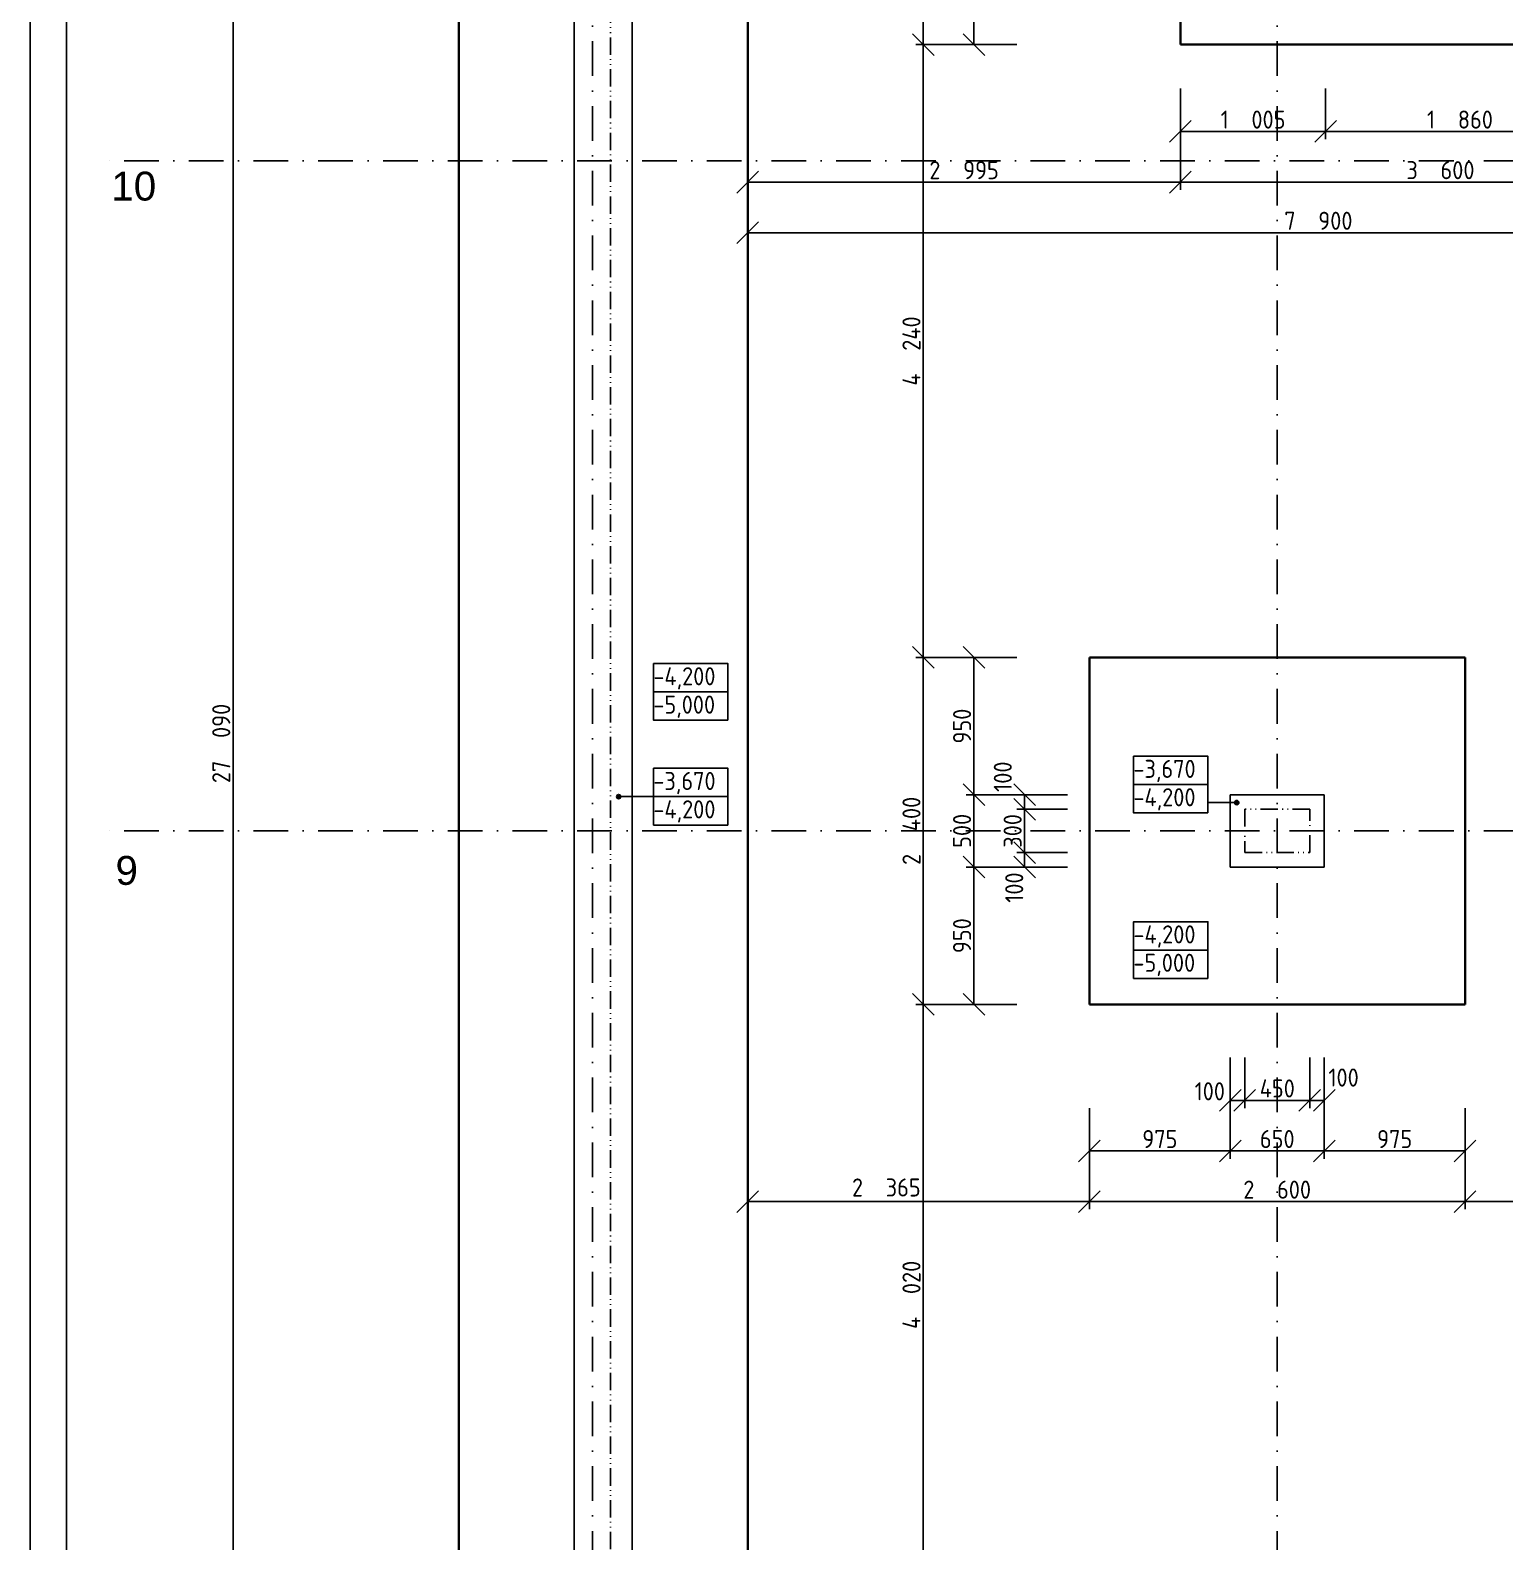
# Model space of a CAD drawing. Extents: x 4511820 to 5180432, y -1526536 to -944957.
# Drawn here: x 5092167 to 5102372, y -1458386 to -1447929 of the extents above; entities that cross this region are included whole.
import ezdxf

# ---------------------------------------------------------------- set-up
doc = ezdxf.new("R2010")
doc.units = 0
doc.header["$MEASUREMENT"] = 0
doc.linetypes.add('ACAD_ISO12W100', pattern=[22, 12, -3, 0.5, -3, 0.5, -3])
doc.linetypes.add('BODKOCIARKOVANA_3', pattern=[5.6, 3, -1.3, 0, -1.3])
doc.layers.get('0').update_dxf_attribs({"linetype": 'CONTINUOUS'})
doc.layers.get('Defpoints').update_dxf_attribs({"color": 61, "linetype": 'CONTINUOUS'})
for name, color, linetype in [('KÓTY', 4, 'CONTINUOUS'), ('MÚRY', 1, 'CONTINUOUS'), ('osi', 253, 'CONTINUOUS'), ('TENKÁ', 7, 'CONTINUOUS')]:
    doc.layers.add(name, color=color, linetype=linetype)
doc.styles.add('styl1', font='arial.ttf')
doc.styles.add('STYLE1', font='isocp.shx')
doc.dimstyles.new('STANDARD-50', dxfattribs={"dimtxt": 125, "dimasz": 150, "dimexe": 10, "dimexo": 200, "dimgap": 20, "dimtad": 1, "dimdsep": 46, "dimlunit": 6, "dimtxsty": 'STYLE1', "dimblk1": 'OBLIQUE', "dimblk2": 'OBLIQUE', "dimsah": 1, "dimcen": 2.5, "dimse1": 1, "dimse2": 1, "dimadec": 0, "dimazin": 0, "dimtfac": 1, "dimtmove": 1, "dimatfit": 3, "dimldrblk": 'OBLIQUE', "dimfxl": 1, "dimtolj": 1, "dimtzin": 0, "dimarcsym": 0})

# ---------------------------------------------------------------- blocks, each defined once
blk = doc.blocks.new('_OBLIQUE')
at = {"color": 0, "linetype": 'ByBlock'}
blk.add_line((-0.5, -0.5), (0.5, 0.5), dxfattribs=at)
blk = doc.blocks.new('*D37502')
at = {"layer": 'Defpoints', "color": 0}
for p in [(5099497, -1454668), (5098348, -1458688), (5099497, -1458688)]:
    blk.add_point(p, dxfattribs=at)
at = {"layer": 'KÓTY', "color": 0, "lineweight": -2}
blk.add_line((5098348, -1454668), (5098348, -1458688), dxfattribs=at)
at = {"layer": 'KÓTY', "color": 0, "linetype": 'ByBlock', "lineweight": -2, "xscale": 150, "yscale": 150, "zscale": 150}
for p, rotation in [((5098348, -1454668), 90), ((5098348, -1458688), 270)]:
    blk.add_blockref('_OBLIQUE', p, dxfattribs=dict(at, rotation=rotation))
at = {"layer": 'KÓTY', "color": 0, "insert": (5098266, -1456678), "char_height": 125, "attachment_point": 5, "rotation": 90, "style": 'STYLE1'}
blk.add_mtext('\\A1;4ﾠ020', dxfattribs=at)
blk = doc.blocks.new('*D37509')
at = {"layer": 'Defpoints', "color": 0}
for p in [(5099497, -1452268), (5098348, -1454668), (5099497, -1454668)]:
    blk.add_point(p, dxfattribs=at)
at = {"layer": 'KÓTY', "color": 0, "lineweight": -2}
blk.add_line((5098348, -1452268), (5098348, -1454668), dxfattribs=at)
at = {"layer": 'KÓTY', "color": 0, "linetype": 'ByBlock', "lineweight": -2, "xscale": 150, "yscale": 150, "zscale": 150}
for p, rotation in [((5098348, -1452268), 90), ((5098348, -1454668), 270)]:
    blk.add_blockref('_OBLIQUE', p, dxfattribs=dict(at, rotation=rotation))
at = {"layer": 'KÓTY', "color": 0, "insert": (5098266, -1453468), "char_height": 125, "attachment_point": 5, "rotation": 90, "style": 'STYLE1'}
blk.add_mtext('\\A1;2ﾠ400', dxfattribs=at)
blk = doc.blocks.new('*D37510')
at = {"layer": 'Defpoints', "color": 0}
for p in [(5098698.5, -1452268), (5100472.5, -1452268), (5100472.5, -1453218)]:
    blk.add_point(p, dxfattribs=at)
at = {"layer": 'KÓTY', "color": 0, "lineweight": -2}
blk.add_line((5098698.5, -1453218), (5098698.5, -1452268), dxfattribs=at)
at = {"layer": 'KÓTY', "color": 0, "linetype": 'ByBlock', "lineweight": -2, "xscale": 150, "yscale": 150, "zscale": 150}
for p, rotation in [((5098698.5, -1452268), 90), ((5098698.5, -1453218), 270)]:
    blk.add_blockref('_OBLIQUE', p, dxfattribs=dict(at, rotation=rotation))
at = {"layer": 'KÓTY', "color": 0, "insert": (5098616, -1452743), "char_height": 125, "attachment_point": 5, "rotation": 90, "style": 'STYLE1'}
blk.add_mtext('\\A1;950', dxfattribs=at)
blk = doc.blocks.new('*D37511')
at = {"layer": 'Defpoints', "color": 0}
for p in [(5100472.5, -1453718), (5098698.5, -1454668), (5100472.5, -1454668)]:
    blk.add_point(p, dxfattribs=at)
at = {"layer": 'KÓTY', "color": 0, "lineweight": -2}
blk.add_line((5098698.5, -1453718), (5098698.5, -1454668), dxfattribs=at)
at = {"layer": 'KÓTY', "color": 0, "linetype": 'ByBlock', "lineweight": -2, "xscale": 150, "yscale": 150, "zscale": 150}
for p, rotation in [((5098698.5, -1453718), 90), ((5098698.5, -1454668), 270)]:
    blk.add_blockref('_OBLIQUE', p, dxfattribs=dict(at, rotation=rotation))
at = {"layer": 'KÓTY', "color": 0, "insert": (5098616, -1454193), "char_height": 125, "attachment_point": 5, "rotation": 90, "style": 'STYLE1'}
blk.add_mtext('\\A1;950', dxfattribs=at)
blk = doc.blocks.new('*D37512')
at = {"layer": 'Defpoints', "color": 0}
for p in [(5100472.5, -1453218), (5098698.5, -1453718), (5100472.5, -1453718)]:
    blk.add_point(p, dxfattribs=at)
at = {"layer": 'KÓTY', "color": 0, "lineweight": -2}
blk.add_line((5098698.5, -1453218), (5098698.5, -1453718), dxfattribs=at)
at = {"layer": 'KÓTY', "color": 0, "linetype": 'ByBlock', "lineweight": -2, "xscale": 150, "yscale": 150, "zscale": 150}
for p, rotation in [((5098698.5, -1453218), 90), ((5098698.5, -1453718), 270)]:
    blk.add_blockref('_OBLIQUE', p, dxfattribs=dict(at, rotation=rotation))
at = {"layer": 'KÓTY', "color": 0, "insert": (5098616, -1453468), "char_height": 125, "attachment_point": 5, "rotation": 90, "style": 'STYLE1'}
blk.add_mtext('\\A1;500', dxfattribs=at)
blk = doc.blocks.new('*D37513')
at = {"layer": 'Defpoints', "color": 0}
for p in [(5100572.5, -1453318), (5099048.5, -1453618), (5100572.5, -1453618)]:
    blk.add_point(p, dxfattribs=at)
at = {"layer": 'KÓTY', "color": 0, "lineweight": -2}
blk.add_line((5099048.5, -1453318), (5099048.5, -1453618), dxfattribs=at)
at = {"layer": 'KÓTY', "color": 0, "linetype": 'ByBlock', "lineweight": -2, "xscale": 150, "yscale": 150, "zscale": 150}
for p, rotation in [((5099048.5, -1453318), 90), ((5099048.5, -1453618), 270)]:
    blk.add_blockref('_OBLIQUE', p, dxfattribs=dict(at, rotation=rotation))
at = {"layer": 'KÓTY', "color": 0, "insert": (5098966, -1453468), "char_height": 125, "attachment_point": 5, "rotation": 90, "style": 'STYLE1'}
blk.add_mtext('\\A1;300', dxfattribs=at)
blk = doc.blocks.new('*D37514')
at = {"layer": 'Defpoints', "color": 0}
for p in [(5099048.5, -1453218), (5100572.5, -1453218), (5100572.5, -1453318)]:
    blk.add_point(p, dxfattribs=at)
at = {"layer": 'KÓTY', "color": 0, "lineweight": -2}
blk.add_line((5099048.5, -1453318), (5099048.5, -1453218), dxfattribs=at)
at = {"layer": 'KÓTY', "color": 0, "linetype": 'ByBlock', "lineweight": -2, "xscale": 150, "yscale": 150, "zscale": 150}
for p, rotation in [((5099048.5, -1453218), 90), ((5099048.5, -1453318), 270)]:
    blk.add_blockref('_OBLIQUE', p, dxfattribs=dict(at, rotation=rotation))
at = {"layer": 'KÓTY', "color": 0, "insert": (5098898, -1453093), "char_height": 125, "attachment_point": 5, "rotation": 90, "style": 'STYLE1'}
blk.add_mtext('\\A1;100', dxfattribs=at)
blk = doc.blocks.new('*D37515')
at = {"layer": 'Defpoints', "color": 0}
for p in [(5100572.5, -1453618), (5099048.5, -1453718), (5100572.5, -1453718)]:
    blk.add_point(p, dxfattribs=at)
at = {"layer": 'KÓTY', "color": 0, "lineweight": -2}
blk.add_line((5099048.5, -1453618), (5099048.5, -1453718), dxfattribs=at)
at = {"layer": 'KÓTY', "color": 0, "linetype": 'ByBlock', "lineweight": -2, "xscale": 150, "yscale": 150, "zscale": 150}
for p, rotation in [((5099048.5, -1453618), 90), ((5099048.5, -1453718), 270)]:
    blk.add_blockref('_OBLIQUE', p, dxfattribs=dict(at, rotation=rotation))
at = {"layer": 'KÓTY', "color": 0, "insert": (5098977, -1453860.5), "char_height": 125, "attachment_point": 5, "rotation": 90, "style": 'STYLE1'}
blk.add_mtext('\\A1;100', dxfattribs=at)
blk = doc.blocks.new('*D37620')
at = {"layer": 'Defpoints', "color": 0}
for p in [(5099497.5, -1453818), (5100472.5, -1453818), (5099497.5, -1455682.5)]:
    blk.add_point(p, dxfattribs=at)
at = {"layer": 'KÓTY', "color": 0, "lineweight": -2}
blk.add_line((5100472.5, -1455682.5), (5099497.5, -1455682.5), dxfattribs=at)
at = {"layer": 'KÓTY', "color": 0, "linetype": 'ByBlock', "lineweight": -2, "xscale": 150, "yscale": 150, "zscale": 150, "rotation": 180}
blk.add_blockref('_OBLIQUE', (5099497.5, -1455682.5), dxfattribs=at)
at = {"layer": 'KÓTY', "color": 0, "linetype": 'ByBlock', "lineweight": -2, "xscale": 150, "yscale": 150, "zscale": 150}
blk.add_blockref('_OBLIQUE', (5100472.5, -1455682.5), dxfattribs=at)
at = {"layer": 'KÓTY', "color": 0, "insert": (5099985, -1455600), "char_height": 125, "attachment_point": 5, "style": 'STYLE1'}
blk.add_mtext('\\A1;975', dxfattribs=at)
blk = doc.blocks.new('*D37621')
at = {"layer": 'Defpoints', "color": 0}
for p in [(5100572.5, -1453718), (5101022.5, -1453718), (5101022.5, -1455332.5)]:
    blk.add_point(p, dxfattribs=at)
at = {"layer": 'KÓTY', "color": 0, "lineweight": -2}
blk.add_line((5100572.5, -1455332.5), (5101022.5, -1455332.5), dxfattribs=at)
at = {"layer": 'KÓTY', "color": 0, "linetype": 'ByBlock', "lineweight": -2, "xscale": 150, "yscale": 150, "zscale": 150, "rotation": 180}
blk.add_blockref('_OBLIQUE', (5100572.5, -1455332.5), dxfattribs=at)
at = {"layer": 'KÓTY', "color": 0, "linetype": 'ByBlock', "lineweight": -2, "xscale": 150, "yscale": 150, "zscale": 150}
blk.add_blockref('_OBLIQUE', (5101022.5, -1455332.5), dxfattribs=at)
at = {"layer": 'KÓTY', "color": 0, "insert": (5100797.5, -1455250), "char_height": 125, "attachment_point": 5, "style": 'STYLE1'}
blk.add_mtext('\\A1;450', dxfattribs=at)
blk = doc.blocks.new('*D37622')
at = {"layer": 'Defpoints', "color": 0}
for p in [(5100472.5, -1453818), (5101122.5, -1453818), (5101122.5, -1455682.5)]:
    blk.add_point(p, dxfattribs=at)
at = {"layer": 'KÓTY', "color": 0, "lineweight": -2}
blk.add_line((5100472.5, -1455682.5), (5101122.5, -1455682.5), dxfattribs=at)
at = {"layer": 'KÓTY', "color": 0, "linetype": 'ByBlock', "lineweight": -2, "xscale": 150, "yscale": 150, "zscale": 150, "rotation": 180}
blk.add_blockref('_OBLIQUE', (5100472.5, -1455682.5), dxfattribs=at)
at = {"layer": 'KÓTY', "color": 0, "linetype": 'ByBlock', "lineweight": -2, "xscale": 150, "yscale": 150, "zscale": 150}
blk.add_blockref('_OBLIQUE', (5101122.5, -1455682.5), dxfattribs=at)
at = {"layer": 'KÓTY', "color": 0, "insert": (5100797.5, -1455600), "char_height": 125, "attachment_point": 5, "style": 'STYLE1'}
blk.add_mtext('\\A1;650', dxfattribs=at)
blk = doc.blocks.new('*D37623')
at = {"layer": 'Defpoints', "color": 0}
for p in [(5101122.5, -1453818), (5102097.5, -1453818), (5102097.5, -1455682.5)]:
    blk.add_point(p, dxfattribs=at)
at = {"layer": 'KÓTY', "color": 0, "lineweight": -2}
blk.add_line((5101122.5, -1455682.5), (5102097.5, -1455682.5), dxfattribs=at)
at = {"layer": 'KÓTY', "color": 0, "linetype": 'ByBlock', "lineweight": -2, "xscale": 150, "yscale": 150, "zscale": 150, "rotation": 180}
blk.add_blockref('_OBLIQUE', (5101122.5, -1455682.5), dxfattribs=at)
at = {"layer": 'KÓTY', "color": 0, "linetype": 'ByBlock', "lineweight": -2, "xscale": 150, "yscale": 150, "zscale": 150}
blk.add_blockref('_OBLIQUE', (5102097.5, -1455682.5), dxfattribs=at)
at = {"layer": 'KÓTY', "color": 0, "insert": (5101610, -1455600), "char_height": 125, "attachment_point": 5, "style": 'STYLE1'}
blk.add_mtext('\\A1;975', dxfattribs=at)
blk = doc.blocks.new('*D37624')
at = {"layer": 'Defpoints', "color": 0}
for p in [(5101022.5, -1453718), (5101122.5, -1453718), (5101122.5, -1455332.5)]:
    blk.add_point(p, dxfattribs=at)
at = {"layer": 'KÓTY', "color": 0, "lineweight": -2}
blk.add_line((5101022.5, -1455332.5), (5101122.5, -1455332.5), dxfattribs=at)
at = {"layer": 'KÓTY', "color": 0, "linetype": 'ByBlock', "lineweight": -2, "xscale": 150, "yscale": 150, "zscale": 150, "rotation": 180}
blk.add_blockref('_OBLIQUE', (5101022.5, -1455332.5), dxfattribs=at)
at = {"layer": 'KÓTY', "color": 0, "linetype": 'ByBlock', "lineweight": -2, "xscale": 150, "yscale": 150, "zscale": 150}
blk.add_blockref('_OBLIQUE', (5101122.5, -1455332.5), dxfattribs=at)
at = {"layer": 'KÓTY', "color": 0, "insert": (5101256.5, -1455174.5), "char_height": 125, "attachment_point": 5, "style": 'STYLE1'}
blk.add_mtext('\\A1;100', dxfattribs=at)
blk = doc.blocks.new('*D37625')
at = {"layer": 'Defpoints', "color": 0}
for p in [(5100472.5, -1453718), (5100572.5, -1453718), (5100472.5, -1455332.5)]:
    blk.add_point(p, dxfattribs=at)
at = {"layer": 'KÓTY', "color": 0, "lineweight": -2}
blk.add_line((5100572.5, -1455332.5), (5100472.5, -1455332.5), dxfattribs=at)
at = {"layer": 'KÓTY', "color": 0, "linetype": 'ByBlock', "lineweight": -2, "xscale": 150, "yscale": 150, "zscale": 150, "rotation": 180}
blk.add_blockref('_OBLIQUE', (5100472.5, -1455332.5), dxfattribs=at)
at = {"layer": 'KÓTY', "color": 0, "linetype": 'ByBlock', "lineweight": -2, "xscale": 150, "yscale": 150, "zscale": 150}
blk.add_blockref('_OBLIQUE', (5100572.5, -1455332.5), dxfattribs=at)
at = {"layer": 'KÓTY', "color": 0, "insert": (5100330.5, -1455269.5), "char_height": 125, "attachment_point": 5, "style": 'STYLE1'}
blk.add_mtext('\\A1;100', dxfattribs=at)
blk = doc.blocks.new('*D37626')
at = {"layer": 'Defpoints', "color": 0}
for p in [(5103822, -1454549), (5102097, -1454668), (5103822, -1456033)]:
    blk.add_point(p, dxfattribs=at)
at = {"layer": 'KÓTY', "color": 0, "lineweight": -2}
blk.add_line((5102097, -1456033), (5103822, -1456033), dxfattribs=at)
at = {"layer": 'KÓTY', "color": 0, "linetype": 'ByBlock', "lineweight": -2, "xscale": 150, "yscale": 150, "zscale": 150, "rotation": 180}
blk.add_blockref('_OBLIQUE', (5102097, -1456033), dxfattribs=at)
at = {"layer": 'KÓTY', "color": 0, "linetype": 'ByBlock', "lineweight": -2, "xscale": 150, "yscale": 150, "zscale": 150}
blk.add_blockref('_OBLIQUE', (5103822, -1456033), dxfattribs=at)
at = {"layer": 'KÓTY', "color": 0, "insert": (5102960, -1455950), "char_height": 125, "attachment_point": 5, "style": 'STYLE1'}
blk.add_mtext('\\A1;1ﾠ725', dxfattribs=at)
blk = doc.blocks.new('*D37628')
at = {"layer": 'Defpoints', "color": 0}
for p in [(5097132, -1454668), (5099497, -1454668), (5097132, -1456033)]:
    blk.add_point(p, dxfattribs=at)
at = {"layer": 'KÓTY', "color": 0, "lineweight": -2}
blk.add_line((5099497, -1456033), (5097132, -1456033), dxfattribs=at)
at = {"layer": 'KÓTY', "color": 0, "linetype": 'ByBlock', "lineweight": -2, "xscale": 150, "yscale": 150, "zscale": 150, "rotation": 180}
blk.add_blockref('_OBLIQUE', (5097132, -1456033), dxfattribs=at)
at = {"layer": 'KÓTY', "color": 0, "linetype": 'ByBlock', "lineweight": -2, "xscale": 150, "yscale": 150, "zscale": 150}
blk.add_blockref('_OBLIQUE', (5099497, -1456033), dxfattribs=at)
at = {"layer": 'KÓTY', "color": 0, "insert": (5098092, -1455935), "char_height": 125, "attachment_point": 5, "style": 'STYLE1'}
blk.add_mtext('\\A1;2ﾠ365', dxfattribs=at)
blk = doc.blocks.new('*D37629')
at = {"layer": 'Defpoints', "color": 0}
for p in [(5099497, -1454668), (5102097, -1454668), (5102097, -1456033)]:
    blk.add_point(p, dxfattribs=at)
at = {"layer": 'KÓTY', "color": 0, "lineweight": -2}
blk.add_line((5099497, -1456033), (5102097, -1456033), dxfattribs=at)
at = {"layer": 'KÓTY', "color": 0, "linetype": 'ByBlock', "lineweight": -2, "xscale": 150, "yscale": 150, "zscale": 150, "rotation": 180}
blk.add_blockref('_OBLIQUE', (5099497, -1456033), dxfattribs=at)
at = {"layer": 'KÓTY', "color": 0, "linetype": 'ByBlock', "lineweight": -2, "xscale": 150, "yscale": 150, "zscale": 150}
blk.add_blockref('_OBLIQUE', (5102097, -1456033), dxfattribs=at)
at = {"layer": 'KÓTY', "color": 0, "insert": (5100797, -1455950), "char_height": 125, "attachment_point": 5, "style": 'STYLE1'}
blk.add_mtext('\\A1;2ﾠ600', dxfattribs=at)
blk = doc.blocks.new('*D37721')
at = {"layer": 'Defpoints', "color": 0}
for p in [(5100127, -1448028), (5103727, -1448028), (5103727, -1448980)]:
    blk.add_point(p, dxfattribs=at)
at = {"layer": 'KÓTY', "color": 0, "lineweight": -2}
blk.add_line((5100127, -1448980), (5103727, -1448980), dxfattribs=at)
at = {"layer": 'KÓTY', "color": 0, "linetype": 'ByBlock', "lineweight": -2, "xscale": 150, "yscale": 150, "zscale": 150, "rotation": 180}
blk.add_blockref('_OBLIQUE', (5100127, -1448980), dxfattribs=at)
at = {"layer": 'KÓTY', "color": 0, "linetype": 'ByBlock', "lineweight": -2, "xscale": 150, "yscale": 150, "zscale": 150}
blk.add_blockref('_OBLIQUE', (5103727, -1448980), dxfattribs=at)
at = {"layer": 'KÓTY', "color": 0, "insert": (5101927, -1448897), "char_height": 125, "attachment_point": 5, "style": 'STYLE1'}
blk.add_mtext('\\A1;3ﾠ600', dxfattribs=at)
blk = doc.blocks.new('*D37722')
at = {"layer": 'Defpoints', "color": 0}
for p in [(5097132, -1448028), (5100127, -1448028), (5097132, -1448980)]:
    blk.add_point(p, dxfattribs=at)
at = {"layer": 'KÓTY', "color": 0, "lineweight": -2}
blk.add_line((5100127, -1448980), (5097132, -1448980), dxfattribs=at)
at = {"layer": 'KÓTY', "color": 0, "linetype": 'ByBlock', "lineweight": -2, "xscale": 150, "yscale": 150, "zscale": 150, "rotation": 180}
blk.add_blockref('_OBLIQUE', (5097132, -1448980), dxfattribs=at)
at = {"layer": 'KÓTY', "color": 0, "linetype": 'ByBlock', "lineweight": -2, "xscale": 150, "yscale": 150, "zscale": 150}
blk.add_blockref('_OBLIQUE', (5100127, -1448980), dxfattribs=at)
at = {"layer": 'KÓTY', "color": 0, "insert": (5098630, -1448897), "char_height": 125, "attachment_point": 5, "style": 'STYLE1'}
blk.add_mtext('\\A1;2ﾠ995', dxfattribs=at)
blk = doc.blocks.new('*D37724')
at = {"layer": 'Defpoints', "color": 0}
for p in [(5097132, -1449330), (5097132, -1450168), (5105032, -1450168)]:
    blk.add_point(p, dxfattribs=at)
at = {"layer": 'KÓTY', "color": 0, "lineweight": -2}
blk.add_line((5105032, -1449330), (5097132, -1449330), dxfattribs=at)
at = {"layer": 'KÓTY', "color": 0, "linetype": 'ByBlock', "lineweight": -2, "xscale": 150, "yscale": 150, "zscale": 150, "rotation": 180}
blk.add_blockref('_OBLIQUE', (5097132, -1449330), dxfattribs=at)
at = {"layer": 'KÓTY', "color": 0, "linetype": 'ByBlock', "lineweight": -2, "xscale": 150, "yscale": 150, "zscale": 150}
blk.add_blockref('_OBLIQUE', (5105032, -1449330), dxfattribs=at)
at = {"layer": 'KÓTY', "color": 0, "insert": (5101082, -1449247), "char_height": 125, "attachment_point": 5, "style": 'STYLE1'}
blk.add_mtext('\\A1;7ﾠ900', dxfattribs=at)
blk = doc.blocks.new('*D37732')
at = {"layer": 'Defpoints', "color": 0}
for p in [(5100127, -1448028), (5098348, -1452268), (5100127, -1452268)]:
    blk.add_point(p, dxfattribs=at)
at = {"layer": 'KÓTY', "color": 0, "lineweight": -2}
blk.add_line((5098348, -1448028), (5098348, -1452268), dxfattribs=at)
at = {"layer": 'KÓTY', "color": 0, "linetype": 'ByBlock', "lineweight": -2, "xscale": 150, "yscale": 150, "zscale": 150}
for p, rotation in [((5098348, -1448028), 90), ((5098348, -1452268), 270)]:
    blk.add_blockref('_OBLIQUE', p, dxfattribs=dict(at, rotation=rotation))
at = {"layer": 'KÓTY', "color": 0, "insert": (5098266, -1450148), "char_height": 125, "attachment_point": 5, "rotation": 90, "style": 'STYLE1'}
blk.add_mtext('\\A1;4ﾠ240', dxfattribs=at)
blk = doc.blocks.new('*D37733')
at = {"layer": 'Defpoints', "color": 0}
for p in [(5100127, -1445628), (5098348, -1448028), (5100127, -1448028)]:
    blk.add_point(p, dxfattribs=at)
at = {"layer": 'KÓTY', "color": 0, "lineweight": -2}
blk.add_line((5098348, -1445628), (5098348, -1448028), dxfattribs=at)
at = {"layer": 'KÓTY', "color": 0, "linetype": 'ByBlock', "lineweight": -2, "xscale": 150, "yscale": 150, "zscale": 150}
for p, rotation in [((5098348, -1445628), 90), ((5098348, -1448028), 270)]:
    blk.add_blockref('_OBLIQUE', p, dxfattribs=dict(at, rotation=rotation))
at = {"layer": 'KÓTY', "color": 0, "insert": (5098266, -1446828), "char_height": 125, "attachment_point": 5, "rotation": 90, "style": 'STYLE1'}
blk.add_mtext('\\A1;2ﾠ400', dxfattribs=at)
blk = doc.blocks.new('*D37742')
at = {"layer": 'Defpoints', "color": 0}
for p in [(5101134, -1447028), (5098698, -1448028), (5101134, -1448028)]:
    blk.add_point(p, dxfattribs=at)
at = {"layer": 'KÓTY', "color": 0, "lineweight": -2}
blk.add_line((5098698, -1447028), (5098698, -1448028), dxfattribs=at)
at = {"layer": 'KÓTY', "color": 0, "linetype": 'ByBlock', "lineweight": -2, "xscale": 150, "yscale": 150, "zscale": 150}
for p, rotation in [((5098698, -1447028), 90), ((5098698, -1448028), 270)]:
    blk.add_blockref('_OBLIQUE', p, dxfattribs=dict(at, rotation=rotation))
at = {"layer": 'KÓTY', "color": 0, "insert": (5098616, -1447528), "char_height": 125, "attachment_point": 5, "rotation": 90, "style": 'STYLE1'}
blk.add_mtext('\\A1;1ﾠ000', dxfattribs=at)
blk = doc.blocks.new('*D37763')
at = {"layer": 'Defpoints', "color": 0}
for p in [(5101132, -1447028), (5102992, -1447028), (5101132, -1448629)]:
    blk.add_point(p, dxfattribs=at)
at = {"layer": 'KÓTY', "color": 0, "lineweight": -2}
blk.add_line((5102992, -1448629), (5101132, -1448629), dxfattribs=at)
at = {"layer": 'KÓTY', "color": 0, "linetype": 'ByBlock', "lineweight": -2, "xscale": 150, "yscale": 150, "zscale": 150, "rotation": 180}
blk.add_blockref('_OBLIQUE', (5101132, -1448629), dxfattribs=at)
at = {"layer": 'KÓTY', "color": 0, "linetype": 'ByBlock', "lineweight": -2, "xscale": 150, "yscale": 150, "zscale": 150}
blk.add_blockref('_OBLIQUE', (5102992, -1448629), dxfattribs=at)
at = {"layer": 'KÓTY', "color": 0, "insert": (5102062, -1448547), "char_height": 125, "attachment_point": 5, "style": 'STYLE1'}
blk.add_mtext('\\A1;1ﾠ860', dxfattribs=at)
blk = doc.blocks.new('*D37764')
at = {"layer": 'Defpoints', "color": 0}
for p in [(5100127, -1448028), (5100127, -1448629), (5101132, -1448629)]:
    blk.add_point(p, dxfattribs=at)
at = {"layer": 'KÓTY', "color": 0, "lineweight": -2}
blk.add_line((5101132, -1448629), (5100127, -1448629), dxfattribs=at)
at = {"layer": 'KÓTY', "color": 0, "linetype": 'ByBlock', "lineweight": -2, "xscale": 150, "yscale": 150, "zscale": 150, "rotation": 180}
blk.add_blockref('_OBLIQUE', (5100127, -1448629), dxfattribs=at)
at = {"layer": 'KÓTY', "color": 0, "linetype": 'ByBlock', "lineweight": -2, "xscale": 150, "yscale": 150, "zscale": 150}
blk.add_blockref('_OBLIQUE', (5101132, -1448629), dxfattribs=at)
at = {"layer": 'KÓTY', "color": 0, "insert": (5100630, -1448547), "char_height": 125, "attachment_point": 5, "style": 'STYLE1'}
blk.add_mtext('\\A1;1ﾠ005', dxfattribs=at)
blk = doc.blocks.new('*D55220')
at = {"layer": 'Defpoints', "color": 0}
for p in [(5093571, -1439318), (5095932, -1439318), (5095932, -1466408)]:
    blk.add_point(p, dxfattribs=at)
at = {"layer": 'KÓTY', "color": 0, "lineweight": -2}
blk.add_line((5093571, -1466408), (5093571, -1439318), dxfattribs=at)
at = {"layer": 'KÓTY', "color": 0, "linetype": 'ByBlock', "lineweight": -2, "xscale": 150, "yscale": 150, "zscale": 150}
for p, rotation in [((5093571, -1439318), 90), ((5093571, -1466408), 270)]:
    blk.add_blockref('_OBLIQUE', p, dxfattribs=dict(at, rotation=rotation))
at = {"layer": 'KÓTY', "color": 0, "insert": (5093489, -1452863), "char_height": 125, "attachment_point": 5, "rotation": 90, "style": 'STYLE1'}
blk.add_mtext('\\A1;27ﾠ090', dxfattribs=at)

msp = doc.modelspace()

# ---------------------------------------------------------------- hatches: boundary and pattern name
at = {"layer": 'KÓTY', "ltscale": 0.25}
for points in [[(5096239.5, -1453246.25, -1), (5096239.5, -1453216.25, -1)], [(5100502, -1453272, 1), (5100532, -1453272, 1)]]:
    msp.add_hatch(color=256, dxfattribs=at).paths.add_polyline_path(points)

# ---------------------------------------------------------------- linework, layer by layer
at = {"layer": 'KÓTY'}
for p, q in [((5098295.097, -1448028), (5098645.097, -1448028)), ((5098645.097, -1448028), (5098995.097, -1448028)), ((5100127.5, -1448682.903), (5100127.5, -1448332.903)), ((5101132.5, -1448682.903), (5101132.5, -1448332.903)), ((5100127.5, -1449032.903), (5100127.5, -1448682.903)), ((5098295.097, -1452268), (5098645.097, -1452268)), ((5098645.097, -1452268), (5098995.097, -1452268)), ((5096224.5, -1453231.25), (5096480.684, -1453231.25)), ((5098645.097, -1453218), (5098995.097, -1453218)), ((5098995.097, -1453218), (5099345.097, -1453218)), ((5098995.097, -1453318), (5099345.097, -1453318)), ((5100517, -1453272), (5100317.816, -1453272)), ((5098995.097, -1453618), (5099345.097, -1453618)), ((5098645.097, -1453718), (5098995.097, -1453718)), ((5098995.097, -1453718), (5099345.097, -1453718)), ((5098295.097, -1454668), (5098645.097, -1454668)), ((5098295.097, -1454668), (5098645.097, -1454668)), ((5098645.097, -1454668), (5098995.097, -1454668)), ((5098645.097, -1454668), (5098995.097, -1454668)), ((5100472.5, -1455385.903), (5100472.5, -1455035.903)), ((5100572.5, -1455385.903), (5100572.5, -1455035.903)), ((5101022.5, -1455385.903), (5101022.5, -1455035.903)), ((5101122.5, -1455385.903), (5101122.5, -1455035.903)), ((5099497.5, -1455735.903), (5099497.5, -1455385.903)), ((5100472.5, -1455735.903), (5100472.5, -1455385.903)), ((5101122.5, -1455735.903), (5101122.5, -1455385.903)), ((5102097.5, -1455735.903), (5102097.5, -1455385.903)), ((5099497.5, -1456085.903), (5099497.5, -1455735.903)), ((5102097.5, -1456085.903), (5102097.5, -1455735.903))]:
    msp.add_line(p, q, dxfattribs=at)
at = {"layer": 'KÓTY', "ltscale": 0.25}
for centre in [(5096239.5, -1453231.25), (5100517, -1453272)]:
    msp.add_circle(centre, 15, dxfattribs=at)
at = {"layer": 'MÚRY', "linetype": 'Continuous', "lineweight": 30}
for p, q in [((5095132.5, -1439318), (5095132.5, -1467812.5)), ((5097132.5, -1441118), (5097132.5, -1467812.5)), ((5100127.5, -1448028), (5100127.5, -1445628)), ((5100127.5, -1448028), (5103727.5, -1448028)), ((5099497.5, -1454668), (5099497.5, -1452268)), ((5099497.5, -1452268), (5102097.5, -1452268)), ((5102097.5, -1454668), (5102097.5, -1452268)), ((5099497.5, -1454668), (5102097.5, -1454668))]:
    msp.add_line(p, q, dxfattribs=at)
at = {"layer": 'osi', "linetype": 'BODKOCIARKOVANA_3', "ltscale": 80}
for p, q in [((5096057.5, -1437250.906), (5096057.5, -1469218.809)), ((5100797.5, -1437250.906), (5100797.5, -1469178.809)), ((5158927.164, -1448833), (5092648, -1448833)), ((5158927.164, -1453468), (5092648, -1453468))]:
    msp.add_line(p, q, dxfattribs=at)
at = {"layer": 'TENKÁ', "color": 7}
for p, q in [((5092166.96, -1469935.424), (5092166.96, -1436577.046)), ((5092416.96, -1469685.424), (5092416.96, -1436827.046))]:
    msp.add_line(p, q, dxfattribs=at)
at = {"layer": 'TENKÁ', "linetype": 'Continuous', "lineweight": 25}
for p, q in [((5095932.5, -1466458), (5095932.5, -1440018)), ((5096332.5, -1444256.016), (5096332.5, -1466458)), ((5101122.5, -1453218), (5100472.5, -1453218)), ((5100472.5, -1453218), (5100472.5, -1453718)), ((5101122.5, -1453718), (5101122.5, -1453218)), ((5100472.5, -1453718), (5101122.5, -1453718))]:
    msp.add_line(p, q, dxfattribs=at)
at = {"layer": 'TENKÁ', "color": 40, "linetype": 'ACAD_ISO12W100', "ltscale": 10}
msp.add_line((5096182.5, -1444018), (5096182.5, -1466408), dxfattribs=at)
at = {"layer": 'TENKÁ', "ltscale": 0.25}
for points in [[(5096995.316, -1452506.802), (5096995.316, -1452310.552), (5096480.684, -1452310.552), (5096480.684, -1452506.802)], [(5096995.316, -1452703.052), (5096995.316, -1452506.802), (5096480.684, -1452506.802), (5096480.684, -1452703.052)], [(5096995.316, -1453231.25), (5096995.316, -1453035), (5096480.684, -1453035), (5096480.684, -1453231.25)], [(5100317.816, -1453147.5), (5100317.816, -1452951.25), (5099803.184, -1452951.25), (5099803.184, -1453147.5)], [(5096995.316, -1453427.5), (5096995.316, -1453231.25), (5096480.684, -1453231.25), (5096480.684, -1453427.5)], [(5100317.816, -1453343.75), (5100317.816, -1453147.5), (5099803.184, -1453147.5), (5099803.184, -1453343.75)], [(5100317.816, -1454292.75), (5100317.816, -1454096.5), (5099803.184, -1454096.5), (5099803.184, -1454292.75)], [(5100317.816, -1454489), (5100317.816, -1454292.75), (5099803.184, -1454292.75), (5099803.184, -1454489)]]:
    msp.add_lwpolyline(points, close=True, dxfattribs=at)
at = {"layer": 'TENKÁ', "color": 40, "linetype": 'ACAD_ISO12W100', "ltscale": 10}
msp.add_lwpolyline([(5101022.5, -1453318), (5100572.5, -1453318), (5100572.5, -1453618), (5101022.5, -1453618)], close=True, dxfattribs=at)

# ---------------------------------------------------------------- texts
at = {"layer": 'TENKÁ', "ltscale": 0.25}
for s, height, style, p in [('10', 200, 'styl1', (5092728.144, -1449107.269)), ('-4,200', 125, 'STYLE1', (5096479.573, -1452460.753)), ('-5,000', 125, 'STYLE1', (5096479.573, -1452657.003)), ('-3,670', 125, 'STYLE1', (5099802.073, -1453101.451)), ('-3,670', 125, 'STYLE1', (5096479.573, -1453185.201)), ('-4,200', 125, 'STYLE1', (5099802.073, -1453297.701)), ('-4,200', 125, 'STYLE1', (5096479.573, -1453381.451)), ('9', 200, 'styl1', (5092757.144, -1453841.269)), ('-4,200', 125, 'STYLE1', (5099802.073, -1454246.701)), ('-5,000', 125, 'STYLE1', (5099802.073, -1454442.951))]:
    msp.add_text(s, height=height, dxfattribs=dict(at, style=style)).set_placement(p)

# ---------------------------------------------------------------- dimensions: what is measured, and where the dimension line sits
at = {"layer": 'KÓTY'}
for base, p1, p2, picture, middle in [((5093571.135, -1439318), (5095932.5, -1466408), (5095932.5, -1439318), '*D55220', (5093488.592, -1452863)), ((5098348.5, -1448028), (5100127.5, -1445628), (5100127.5, -1448028), '*D37733', (5098265.957, -1446828)), ((5098698.5, -1448028), (5101133.718, -1447028), (5101133.718, -1448028), '*D37742', (5098615.957, -1447528)), ((5098348.5, -1452268), (5100127.5, -1448028), (5100127.5, -1452268), '*D37732', (5098265.957, -1450148)), ((5098348.5, -1454668), (5099497.5, -1452268), (5099497.5, -1454668), '*D37509', (5098265.957, -1453468)), ((5098698.5, -1452268), (5100472.5, -1453218), (5100472.5, -1452268), '*D37510', (5098616, -1452743)), ((5098698.5, -1453718), (5100472.5, -1453218), (5100472.5, -1453718), '*D37512', (5098616, -1453468)), ((5099048.5, -1453618), (5100572.5, -1453318), (5100572.5, -1453618), '*D37513', (5098966, -1453468)), ((5098698.5, -1454668), (5100472.5, -1453718), (5100472.5, -1454668), '*D37511', (5098616, -1454193)), ((5098348.5, -1458688), (5099497.5, -1454668), (5099497.5, -1458688), '*D37502', (5098265.957, -1456678))]:
    dim = msp.add_linear_dim(base=base, p1=p1, p2=p2, angle=90, dimstyle='STANDARD-50', override={"dimtxsty": 'STYLE1', "dimldrblk": 'OBLIQUE'}, dxfattribs=at)
    dim.commit()
    dim.dimension.update_dxf_attribs({"geometry": picture, "text_midpoint": middle})
for base, p1, p2, picture, middle in [((5101132.5, -1448629.5), (5102992.5, -1447028), (5101132.5, -1447028), '*D37763', (5102062.5, -1448546.957)), ((5097132.5, -1448979.5), (5100127.5, -1448028), (5097132.5, -1448028), '*D37722', (5098630, -1448896.957)), ((5103727.5, -1448979.5), (5100127.5, -1448028), (5103727.5, -1448028), '*D37721', (5101927.5, -1448896.957)), ((5100127.5, -1448629.5), (5101132.5, -1448629.5), (5100127.5, -1448028), '*D37764', (5100630, -1448546.957)), ((5097132.5, -1449329.5), (5105032.5, -1450168), (5097132.5, -1450168), '*D37724', (5101082.5, -1449246.957)), ((5101022.5, -1455332.5), (5100572.5, -1453718), (5101022.5, -1453718), '*D37621', (5100797.5, -1455250)), ((5099497.5, -1455682.5), (5100472.5, -1453818), (5099497.5, -1453818), '*D37620', (5099985, -1455600)), ((5101122.5, -1455682.5), (5100472.5, -1453818), (5101122.5, -1453818), '*D37622', (5100797.5, -1455600)), ((5102097.5, -1455682.5), (5101122.5, -1453818), (5102097.5, -1453818), '*D37623', (5101610, -1455600)), ((5103822.5, -1456032.5), (5102097.5, -1454668), (5103822.5, -1454549.034), '*D37626', (5102960, -1455949.957)), ((5102097.5, -1456032.5), (5099497.5, -1454668), (5102097.5, -1454668), '*D37629', (5100797.5, -1455949.957))]:
    dim = msp.add_linear_dim(base=base, p1=p1, p2=p2, dimstyle='STANDARD-50', override={"dimtxsty": 'STYLE1', "dimldrblk": 'OBLIQUE'}, dxfattribs=at)
    dim.commit()
    dim.dimension.update_dxf_attribs({"geometry": picture, "text_midpoint": middle})
for base, p1, p2, picture, middle in [((5099048.5, -1453218), (5100572.5, -1453318), (5100572.5, -1453218), '*D37514', (5098980.5, -1453093)), ((5099048.5, -1453718), (5100572.5, -1453618), (5100572.5, -1453718), '*D37515', (5099059.5, -1453860.5))]:
    dim = msp.add_linear_dim(base=base, p1=p1, p2=p2, angle=90, dimstyle='STANDARD-50', override={"dimtxsty": 'STYLE1', "dimldrblk": 'OBLIQUE'}, dxfattribs=at)
    dim.commit()
    dim.dimension.update_dxf_attribs({"geometry": picture, "text_midpoint": middle, "dimtype": 160})
for base, p1, p2, picture, middle in [((5100472.5, -1455332.5), (5100572.5, -1453718), (5100472.5, -1453718), '*D37625', (5100330.5, -1455352)), ((5101122.5, -1455332.5), (5101022.5, -1453718), (5101122.5, -1453718), '*D37624', (5101256.5, -1455257)), ((5097132.5, -1456032.5), (5099497.5, -1454668), (5097132.5, -1454668), '*D37628', (5098092.5, -1456017.5))]:
    dim = msp.add_linear_dim(base=base, p1=p1, p2=p2, dimstyle='STANDARD-50', override={"dimtxsty": 'STYLE1', "dimldrblk": 'OBLIQUE'}, dxfattribs=at)
    dim.commit()
    dim.dimension.update_dxf_attribs({"geometry": picture, "text_midpoint": middle, "dimtype": 160})

doc.saveas('drawing.dxf')
